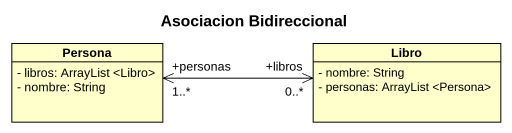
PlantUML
@startuml
title Asociacion Bidireccional
hide circle
hide empty members
skinparam classAttributeIconSize 0
class Persona {
  - libros: ArrayList <Libro>
  - nombre: String
}
class Libro {
  - nombre: String
  - personas: ArrayList <Persona>
}
Libro "+libros\n0..*" <-left-> "+personas\n1..*" Persona
@enduml
